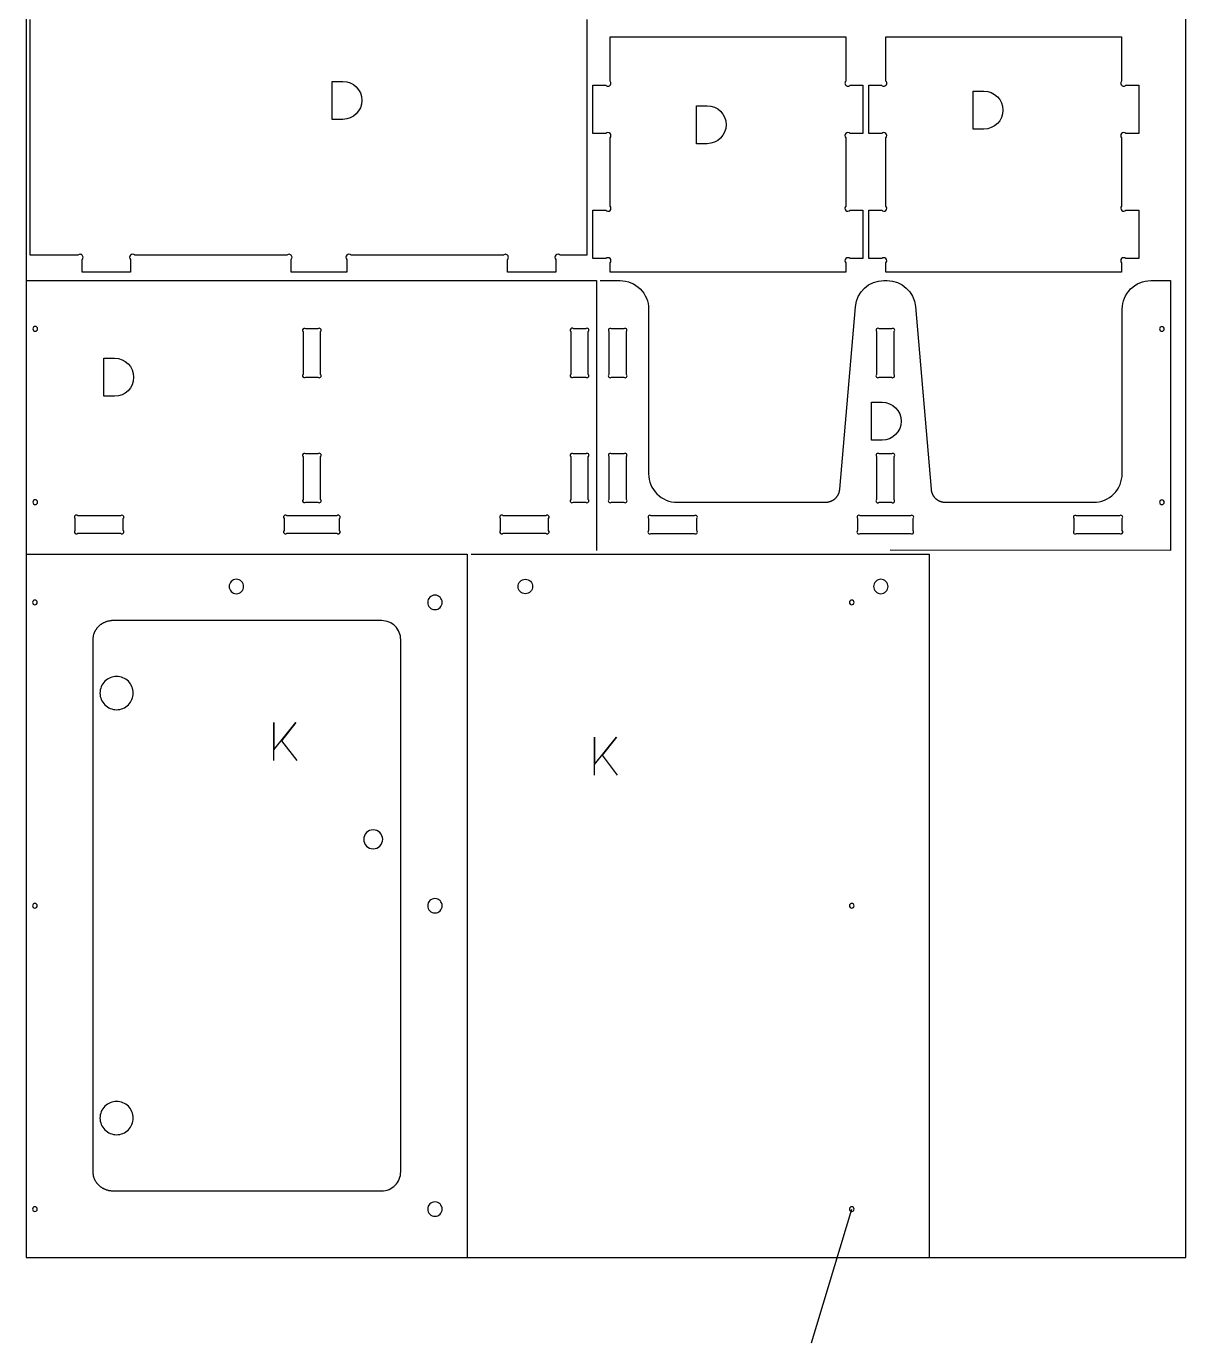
# Model space of a CAD drawing. Extents: x -841 to 6221, y -486 to 2945.
# Drawn here: x 5001 to 6221, y -90 to 1295 of the extents above; entities that cross this region are included whole.
import ezdxf

# ---------------------------------------------------------------- set-up
doc = ezdxf.new("R2010")
doc.units = 0
doc.layers.add('LAYER_1', color=18, linetype='CONTINUOUS')
doc.layers.add('T5_LOGOLAYER_21', color=18, linetype='CONTINUOUS')

msp = doc.modelspace()

# ---------------------------------------------------------------- linework, layer by layer
at = {"layer": 'LAYER_1'}
msp.add_lwpolyline([(5000.8, 0), (6220.8, 0), (6220.8, 2440), (5000.8, 2440)], close=True, dxfattribs=at)
msp.add_lwpolyline([(5590.8, 1302.6), (5590.8, 1054.6), (5562.5, 1054.6, 1), (5558, 1050.2), (5558, 1036.6), (5507.2, 1036.6), (5507.2, 1050.2, 1), (5502.8, 1054.6), (5342.5, 1054.6, 1), (5338, 1050.2), (5338, 1036.6), (5279.5, 1036.6), (5279.5, 1050.2, 1), (5275.1, 1054.6), (5114.9, 1054.6, 1), (5110.4, 1050.2), (5110.4, 1036.6), (5059.6, 1036.6), (5059.6, 1050.2, 1), (5055.1, 1054.6), (5004.7, 1054.6), (5004.7, 1302.6)], format="xyb", dxfattribs=at)
msp.add_lwpolyline([(5468.8, 740), (5950.8, 740), (5950.8, 0)], dxfattribs=at)
for points in [[(5525.9, 713.6, -0.414214), (5533.6, 706, -0.414214), (5525.9, 698.4, -0.414214), (5518.3, 706, -0.414214)], [(5900, 713.6, 0.414214), (5892.4, 706, 0.414214), (5900, 698.4, 0.414214), (5907.6, 706, 0.414214)]]:
    msp.add_lwpolyline(points, format="xyb", close=True, dxfattribs=at)
at = {"layer": 'T5_LOGOLAYER_21'}
for points in [[(5615.1, 1036.6), (5615.1, 1046.5, 1), (5610.6, 1051), (5597.1, 1051), (5597.1, 1101.8), (5610.6, 1101.8, 1), (5615.1, 1106.2), (5615.1, 1178.1, 1), (5610.6, 1182.6), (5597.1, 1182.6), (5597.1, 1233.4), (5610.6, 1233.4, 1), (5615.1, 1237.8), (5615.1, 1284.2), (5863.1, 1284.2), (5863.1, 1237.8, 1), (5867.6, 1233.4), (5881.1, 1233.4), (5881.1, 1182.6), (5867.6, 1182.6, 1), (5863.1, 1178.1), (5863.1, 1106.2, 1), (5867.6, 1101.8), (5881.1, 1101.8), (5881.1, 1051), (5867.6, 1051, 1), (5863.1, 1046.5), (5863.1, 1036.6)], [(5905.4, 1036.6), (5905.4, 1046.5, 1), (5900.9, 1051), (5887.4, 1051), (5887.4, 1101.8), (5900.9, 1101.8, 1), (5905.4, 1106.2), (5905.4, 1178.1, 1), (5900.9, 1182.6), (5887.4, 1182.6), (5887.4, 1233.4), (5900.9, 1233.4, 1), (5905.4, 1237.8), (5905.4, 1284.2), (6153.4, 1284.2), (6153.4, 1237.8, 1), (6157.9, 1233.4), (6171.4, 1233.4), (6171.4, 1182.6), (6157.9, 1182.6, 1), (6153.4, 1178.1), (6153.4, 1106.2, 1), (6157.9, 1101.8), (6171.4, 1101.8), (6171.4, 1051), (6157.9, 1051, 1), (6153.4, 1046.5), (6153.4, 1036.6)], [(5322.7, 1197.5), (5322.7, 1237.5), (5333.9, 1237.5, -1), (5333.9, 1197.5)], [(5997.3, 1187.2), (5997.3, 1227.2), (6008.5, 1227.2, -1), (6008.5, 1187.2)], [(5706, 1171.9), (5706, 1211.9), (5717.2, 1211.9, -1), (5717.2, 1171.9)], [(5010.2, 979.6, 0.414214), (5007.7, 977.1, 0.414214), (5010.2, 974.6, 0.414214), (5012.7, 977.1, 0.414214)], [(5294.8, 926.3), (5307.6, 926.3, 1), (5310.5, 929.1), (5310.5, 974.2, 1), (5307.6, 977.1), (5294.8, 977.1, 1), (5292, 974.2), (5292, 929.1, 1)], [(5576.6, 926.3), (5589.4, 926.3, 1), (5592.2, 929.1), (5592.2, 974.2, 1), (5589.4, 977.1), (5576.6, 977.1, 1), (5573.7, 974.2), (5573.7, 929.1, 1)], [(5632.3, 929.1), (5632.3, 974.2, 1), (5629.5, 977), (5616.6, 977, 1), (5613.8, 974.2), (5613.8, 929.1, 1), (5616.6, 926.2), (5629.5, 926.2, 1)], [(5911.2, 977), (5898.4, 977, 1), (5895.5, 974.2), (5895.5, 929.1, 1), (5898.4, 926.2), (5911.2, 926.2, 1), (5914, 929.1), (5914, 974.2, 1)], [(6195.8, 979.5, 0.414214), (6193.3, 977, 0.414214), (6195.8, 974.5, 0.414214), (6198.3, 977, 0.414214)], [(5082.5, 906.1), (5082.5, 946.1), (5093.7, 946.1, -1), (5093.7, 906.1)], [(5890.2, 859.9), (5890.2, 899.9), (5901.4, 899.9, -1), (5901.4, 859.9)], [(5307.6, 845.5), (5294.8, 845.5, 1), (5292, 842.6), (5292, 797.5, 1), (5294.8, 794.7), (5307.6, 794.7, 1), (5310.5, 797.5), (5310.5, 842.6, 1)], [(5592.2, 797.5), (5592.2, 842.6, 1), (5589.4, 845.5), (5576.6, 845.5, 1), (5573.7, 842.6), (5573.7, 797.5, 1), (5576.6, 794.7), (5589.4, 794.7, 1)], [(5629.5, 845.4), (5616.6, 845.4, 1), (5613.8, 842.6), (5613.8, 797.5, 1), (5616.6, 794.6), (5629.5, 794.6, 1), (5632.3, 797.5), (5632.3, 842.6, 1)], [(5911.2, 845.4), (5898.4, 845.4, 1), (5895.5, 842.6), (5895.5, 797.5, 1), (5898.4, 794.6), (5911.2, 794.6, 1), (5914, 797.5), (5914, 842.6, 1)], [(5010.2, 797.2, 0.414214), (5007.7, 794.7, 0.414214), (5010.2, 792.2, 0.414214), (5012.7, 794.7, 0.414214)], [(6195.8, 797.1, 0.414214), (6193.3, 794.6, 0.414214), (6195.8, 792.1, 0.414214), (6198.3, 794.6, 0.414214)], [(5052, 777.5), (5052, 764.7, 1), (5054.9, 761.9), (5100, 761.9, 1), (5102.8, 764.7), (5102.8, 777.5, 1), (5100, 780.4), (5054.9, 780.4, 1)], [(5272, 777.5), (5272, 764.7, 1), (5274.8, 761.9), (5327.6, 761.9, 1), (5330.5, 764.7), (5330.5, 777.5, 1), (5327.6, 780.4), (5274.8, 780.4, 1)], [(5502.5, 761.9), (5547.6, 761.9, 1), (5550.4, 764.7), (5550.4, 777.5, 1), (5547.6, 780.4), (5502.5, 780.4, 1), (5499.6, 777.5), (5499.6, 764.7, 1)], [(5658.4, 761.8), (5703.6, 761.8, 1), (5706.4, 764.7), (5706.4, 777.5, 1), (5703.6, 780.3), (5658.4, 780.3, 1), (5655.6, 777.5), (5655.6, 764.7, 1)], [(5878.4, 761.8), (5931.2, 761.8, 1), (5934, 764.7), (5934, 777.5, 1), (5931.2, 780.3), (5878.4, 780.3, 1), (5875.5, 777.5), (5875.5, 764.7, 1)], [(6151.2, 780.3), (6106, 780.3, 1), (6103.2, 777.5), (6103.2, 764.7, 1), (6106, 761.8), (6151.2, 761.8, 1), (6154, 764.7), (6154, 777.5, 1)], [(5221.8, 713.6, 0.414214), (5214.2, 706, 0.414214), (5221.8, 698.4, 0.414214), (5229.4, 706, 0.414214)], [(5430.8, 696.8, 0.414214), (5423.2, 689.2, 0.414214), (5430.8, 681.6, 0.414214), (5438.4, 689.2, 0.414214)], [(5009.8, 691.7, 0.414214), (5007.3, 689.2, 0.414214), (5009.8, 686.7, 0.414214), (5012.3, 689.2, 0.414214)], [(5869.4, 691.7, 0.414214), (5866.9, 689.2, 0.414214), (5869.4, 686.7, 0.414214), (5871.9, 689.2, 0.414214)], [(5070.8, 90), (5070.8, 89.5), (5070.8, 89), (5070.9, 88.5), (5070.9, 88), (5071, 87.5), (5071, 87), (5071.1, 86.5), (5071.2, 86), (5071.3, 85.5), (5071.5, 85), (5071.6, 84.5), (5071.8, 84.1), (5071.9, 83.6), (5072.1, 83.1), (5072.3, 82.7), (5072.5, 82.2), (5072.7, 81.8), (5072.9, 81.3), (5073.1, 80.9), (5073.4, 80.5), (5073.6, 80.1), (5073.9, 79.6), (5074.2, 79.2), (5074.5, 78.8), (5074.8, 78.4), (5075.1, 78.1), (5075.4, 77.7), (5075.7, 77.3), (5076, 76.9), (5076.4, 76.6), (5076.7, 76.2), (5077.1, 75.9), (5077.4, 75.5), (5077.8, 75.2), (5078.2, 74.9), (5078.6, 74.6), (5079, 74.3), (5079.4, 74), (5079.8, 73.7), (5080.3, 73.4), (5080.7, 73.2), (5081.1, 72.9), (5081.6, 72.7), (5082, 72.4), (5082.5, 72.2), (5083, 72), (5083.4, 71.8), (5083.9, 71.6), (5084.4, 71.4), (5084.9, 71.2), (5085.4, 71.1), (5085.9, 70.9), (5086.4, 70.8), (5086.9, 70.6), (5087.4, 70.5), (5087.9, 70.4), (5088.5, 70.3), (5089, 70.2), (5089.5, 70.2), (5090.1, 70.1), (5090.6, 70.1), (5091.1, 70), (5091.7, 70), (5092.3, 70), (5374.8, 70, 0.415274), (5394.8, 90.1), (5394.8, 650, 0.414214), (5374.8, 670), (5092.3, 670), (5091.7, 670), (5091.1, 670), (5090.6, 670), (5090.1, 669.9), (5089.5, 669.9), (5089, 669.8), (5088.5, 669.7), (5087.9, 669.6), (5087.4, 669.5), (5086.9, 669.4), (5086.4, 669.3), (5085.9, 669.1), (5085.4, 669), (5084.9, 668.8), (5084.4, 668.6), (5083.9, 668.4), (5083.4, 668.2), (5083, 668), (5082.5, 667.8), (5082, 667.6), (5081.6, 667.4), (5081.1, 667.1), (5080.7, 666.9), (5080.3, 666.6), (5079.8, 666.3), (5079.4, 666), (5079, 665.8), (5078.6, 665.4), (5078.2, 665.1), (5077.8, 664.8), (5077.4, 664.5), (5077.1, 664.2), (5076.7, 663.8), (5076.4, 663.5), (5076, 663.1), (5075.7, 662.7), (5075.4, 662.4), (5075.1, 662), (5074.8, 661.6), (5074.5, 661.2), (5074.2, 660.8), (5073.9, 660.4), (5073.6, 660), (5073.4, 659.5), (5073.1, 659.1), (5072.9, 658.7), (5072.7, 658.2), (5072.5, 657.8), (5072.3, 657.4), (5072.1, 656.9), (5071.9, 656.4), (5071.8, 656), (5071.6, 655.5), (5071.5, 655), (5071.3, 654.5), (5071.2, 654), (5071.1, 653.6), (5071, 653.1), (5071, 652.6), (5070.9, 652.1), (5070.9, 651.6), (5070.8, 651), (5070.8, 650.5), (5070.8, 650)], [(5095.8, 611.3, 0.414214), (5078.3, 593.8, 0.414214), (5095.8, 576.3, 0.414214), (5113.3, 593.8, 0.414214)], [(5365.8, 449.9, 0.414214), (5355.8, 439.9, 0.414214), (5365.8, 429.9, 0.414214), (5375.8, 439.9, 0.414214)], [(5430.8, 377.6, 0.414214), (5423.2, 370, 0.414214), (5430.8, 362.4, 0.414214), (5438.4, 370, 0.414214)], [(5009.8, 372.5, 0.414214), (5007.3, 370, 0.414214), (5009.8, 367.5, 0.414214), (5012.3, 370, 0.414214)], [(5869.4, 372.5, 0.414214), (5866.9, 370, 0.414214), (5869.4, 367.5, 0.414214), (5871.9, 370, 0.414214)], [(5095.8, 164.1, 0.414214), (5078.3, 146.6, 0.414214), (5095.8, 129.1, 0.414214), (5113.3, 146.6, 0.414214)], [(5430.8, 58.4, 0.414214), (5423.2, 50.8, 0.414214), (5430.8, 43.2, 0.414214), (5438.4, 50.8, 0.414214)], [(5009.8, 53.3, 0.414214), (5007.3, 50.8, 0.414214), (5009.8, 48.3, 0.414214), (5012.3, 50.8, 0.414214)], [(5869.4, 53.3, 0.414214), (5866.9, 50.8, 0.414214), (5869.4, 48.3, 0.414214), (5871.9, 50.8, 0.414214)]]:
    msp.add_lwpolyline(points, format="xyb", close=True, dxfattribs=at)
for points in [[(5000.8, 1027.8), (5600.8, 1027.8), (5600.8, 743.8)], [(5000.8, 740), (5464.8, 740), (5464.8, 0)], [(5261.3, 522.8), (5261.3, 562.8), (5261.3, 534), (5284.5, 562.8), (5269.3, 543.6), (5285.3, 522.8)], [(5598.7, 507.5), (5598.7, 547.5), (5598.7, 518.7), (5621.9, 547.5), (5606.7, 528.3), (5622.7, 507.5)], [(5827.2, -89.8), (5869.4, 50.8)]]:
    msp.add_lwpolyline(points, dxfattribs=at)
msp.add_lwpolyline([(5604.8, 1027.8), (5625.6, 1027.8, -0.414799), (5655.6, 997.8), (5655.6, 824.6, 0.41549), (5685.7, 794.6), (5841.8, 794.6), (5841.8, 794.6), (5842.2, 794.6), (5842.5, 794.6), (5842.9, 794.7), (5843.3, 794.7), (5843.7, 794.7), (5844, 794.8), (5844.4, 794.8), (5844.7, 794.9), (5845.1, 795), (5845.4, 795.1), (5845.8, 795.2), (5846.1, 795.3), (5846.5, 795.4), (5846.8, 795.5), (5847.2, 795.6), (5847.5, 795.7), (5847.8, 795.9), (5848.1, 796), (5848.5, 796.2), (5848.8, 796.3), (5849.1, 796.5), (5849.4, 796.7), (5849.7, 796.8), (5850, 797), (5850.3, 797.2), (5850.6, 797.4), (5850.8, 797.6), (5851.1, 797.8), (5851.4, 798), (5851.7, 798.3), (5851.9, 798.5), (5852.2, 798.7), (5852.4, 799), (5852.7, 799.2), (5852.9, 799.4), (5853.1, 799.7), (5853.4, 800), (5853.6, 800.2), (5853.8, 800.5), (5854, 800.8), (5854.2, 801), (5854.4, 801.3), (5854.6, 801.6), (5854.7, 801.9), (5854.9, 802.2), (5855.1, 802.5), (5855.2, 802.8), (5855.4, 803.1), (5855.5, 803.4), (5855.7, 803.7), (5855.8, 804), (5855.9, 804.3), (5856, 804.6), (5856.1, 805), (5856.2, 805.3), (5856.3, 805.6), (5856.4, 805.9), (5856.5, 806.3), (5856.5, 806.6), (5856.6, 806.9), (5856.6, 807.3), (5856.7, 807.6), (5856.7, 807.9), (5856.7, 808.3), (5873.2, 1000.4, -0.390656), (5903.2, 1027.8), (5906.5, 1027.8, -0.388315), (5936.4, 1000.5), (5952.9, 808.4), (5952.9, 808), (5952.9, 807.7), (5953, 807.3), (5953, 807), (5953.1, 806.6), (5953.2, 806.3), (5953.2, 805.9), (5953.3, 805.6), (5953.4, 805.3), (5953.5, 804.9), (5953.6, 804.6), (5953.7, 804.3), (5953.9, 804), (5954, 803.7), (5954.1, 803.3), (5954.3, 803), (5954.4, 802.7), (5954.6, 802.4), (5954.8, 802.1), (5954.9, 801.8), (5955.1, 801.6), (5955.3, 801.3), (5955.5, 801), (5955.7, 800.7), (5955.9, 800.4), (5956.1, 800.2), (5956.3, 799.9), (5956.6, 799.7), (5956.8, 799.4), (5957, 799.2), (5957.3, 798.9), (5957.5, 798.7), (5957.8, 798.4), (5958, 798.2), (5958.3, 798), (5958.6, 797.8), (5958.9, 797.6), (5959.1, 797.4), (5959.4, 797.2), (5959.7, 797), (5960, 796.8), (5960.3, 796.6), (5960.6, 796.5), (5960.9, 796.3), (5961.2, 796.1), (5961.5, 796), (5961.9, 795.9), (5962.2, 795.7), (5962.5, 795.6), (5962.8, 795.5), (5963.2, 795.4), (5963.5, 795.3), (5963.9, 795.2), (5964.2, 795.1), (5964.5, 795), (5964.9, 794.9), (5965.3, 794.8), (5965.6, 794.8), (5966, 794.7), (5966.3, 794.7), (5966.7, 794.7), (5967.1, 794.6), (5967.4, 794.6), (5967.8, 794.6), (5967.8, 794.6), (6124, 794.6, 0.414977), (6154, 824.7), (6154, 997.8, -0.415334), (6184.1, 1027.8), (6204.8, 1027.8), (6204.8, 743.8), (5909.7, 744.1)], format="xyb", dxfattribs=at)

doc.saveas('drawing.dxf')
